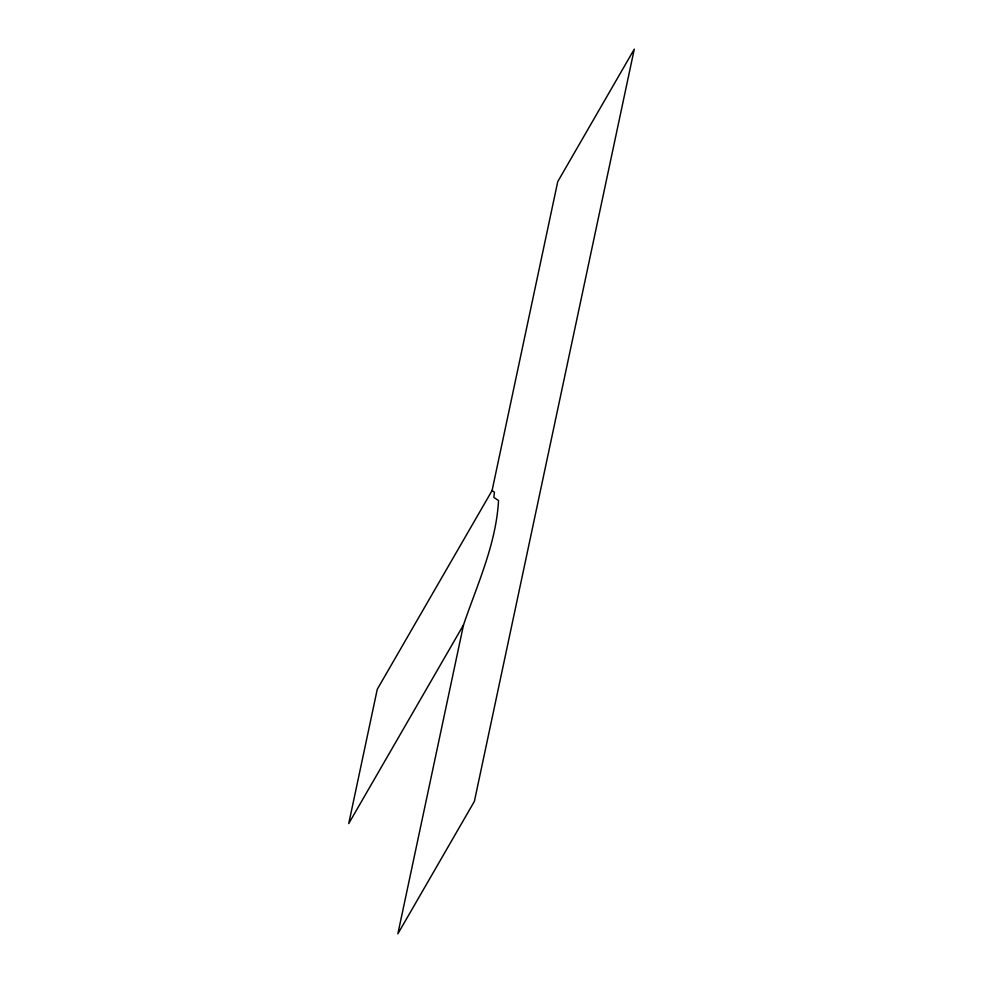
<?xml version="1.0" encoding="UTF-8"?>
<svg xmlns="http://www.w3.org/2000/svg" width="983" height="983" viewBox="0 0 983 983"><rect width="100%" height="100%" fill="white"/><g stroke="black" fill="none" stroke-linecap="round" stroke-linejoin="round"><path stroke-width="1.47" d="M463.521 624.893L397.857 933.85L474.384 801.378L634.268 49.15L557.742 181.622L492.078 490.566L377.275 689.267L348.732 823.594L463.521 624.893C477.394 584.172 496.108 544.14 498.541 500.593L493.859 497.41L494.437 492.176L492.078 490.566"/></g></svg>
